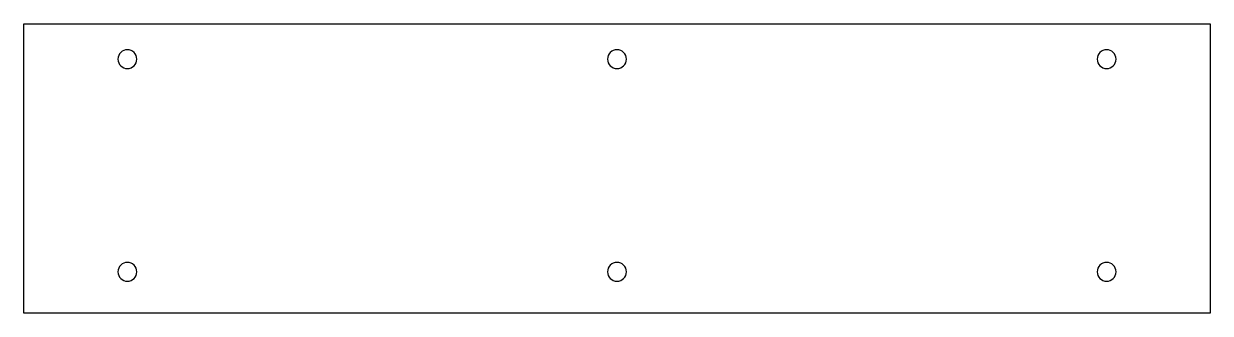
# Model space of a CAD drawing. Header units: centimetres. Extents: x -10.4 to 32, y 12.6 to 23.
import ezdxf

# ---------------------------------------------------------------- set-up
doc = ezdxf.new("R2010")
doc.units = ezdxf.units.CM
doc.header["$MEASUREMENT"] = 0

# ---------------------------------------------------------------- blocks, each defined once
blk = doc.blocks.new('block 2')
at = {"color": 7, "lineweight": 25}
blk.add_open_spline([(10.475, 21.698), (10.475, 21.885), (10.626, 22.036), (10.813, 22.036), (10.999, 22.036), (11.15, 21.885), (11.15, 21.698), (11.15, 21.511), (10.999, 21.36), (10.813, 21.36), (10.626, 21.36), (10.475, 21.511), (10.475, 21.698), (10.475, 21.698), (10.475, 21.698), (10.475, 21.698)], degree=3, knots=[0, 0, 0, 0, 1, 1, 1, 2, 2, 2, 3, 3, 3, 4, 4, 4, 5, 5, 5, 5], dxfattribs=at)
blk = doc.blocks.new('block 3')
at = {"color": 7, "lineweight": 25}
blk.add_open_spline([(-7.051, 14.078), (-7.051, 14.265), (-6.9, 14.416), (-6.713, 14.416), (-6.527, 14.416), (-6.376, 14.265), (-6.376, 14.078), (-6.376, 13.891), (-6.527, 13.74), (-6.713, 13.74), (-6.9, 13.74), (-7.051, 13.891), (-7.051, 14.078), (-7.051, 14.078), (-7.051, 14.078), (-7.051, 14.078)], degree=3, knots=[0, 0, 0, 0, 1, 1, 1, 2, 2, 2, 3, 3, 3, 4, 4, 4, 5, 5, 5, 5], dxfattribs=at)
blk = doc.blocks.new('block 4')
at = {"color": 7, "lineweight": 25}
blk.add_open_spline([(28.001, 14.078), (28.001, 14.265), (28.152, 14.416), (28.339, 14.416), (28.525, 14.416), (28.676, 14.265), (28.676, 14.078), (28.676, 13.891), (28.525, 13.74), (28.339, 13.74), (28.152, 13.74), (28.001, 13.891), (28.001, 14.078), (28.001, 14.078), (28.001, 14.078), (28.001, 14.078)], degree=3, knots=[0, 0, 0, 0, 1, 1, 1, 2, 2, 2, 3, 3, 3, 4, 4, 4, 5, 5, 5, 5], dxfattribs=at)
blk = doc.blocks.new('block 5')
at = {"color": 7, "lineweight": 25}
blk.add_open_spline([(10.475, 14.078), (10.475, 14.265), (10.626, 14.416), (10.813, 14.416), (10.999, 14.416), (11.15, 14.265), (11.15, 14.078), (11.15, 13.891), (10.999, 13.74), (10.813, 13.74), (10.626, 13.74), (10.475, 13.891), (10.475, 14.078), (10.475, 14.078), (10.475, 14.078), (10.475, 14.078)], degree=3, knots=[0, 0, 0, 0, 1, 1, 1, 2, 2, 2, 3, 3, 3, 4, 4, 4, 5, 5, 5, 5], dxfattribs=at)
blk = doc.blocks.new('block 6')
at = {"color": 7, "lineweight": 25}
blk.add_open_spline([(-7.051, 21.698), (-7.051, 21.885), (-6.9, 22.036), (-6.713, 22.036), (-6.527, 22.036), (-6.376, 21.885), (-6.376, 21.698), (-6.376, 21.511), (-6.527, 21.36), (-6.713, 21.36), (-6.9, 21.36), (-7.051, 21.511), (-7.051, 21.698), (-7.051, 21.698), (-7.051, 21.698), (-7.051, 21.698)], degree=3, knots=[0, 0, 0, 0, 1, 1, 1, 2, 2, 2, 3, 3, 3, 4, 4, 4, 5, 5, 5, 5], dxfattribs=at)
blk = doc.blocks.new('block 7')
at = {"color": 7, "lineweight": 25}
blk.add_open_spline([(28.001, 21.698), (28.001, 21.885), (28.152, 22.036), (28.339, 22.036), (28.525, 22.036), (28.676, 21.885), (28.676, 21.698), (28.676, 21.511), (28.525, 21.36), (28.339, 21.36), (28.152, 21.36), (28.001, 21.511), (28.001, 21.698), (28.001, 21.698), (28.001, 21.698), (28.001, 21.698)], degree=3, knots=[0, 0, 0, 0, 1, 1, 1, 2, 2, 2, 3, 3, 3, 4, 4, 4, 5, 5, 5, 5], dxfattribs=at)
blk = doc.blocks.new('block 8')
at = {"color": 7, "lineweight": 25}
blk.add_lwpolyline([(-10.423, 12.592), (-10.423, 22.968), (32.049, 22.968), (32.049, 12.592), (-10.423, 12.592)], dxfattribs=at)

msp = doc.modelspace()

# ---------------------------------------------------------------- block references
for name in ['block 8', 'block 6', 'block 2', 'block 7', 'block 3', 'block 5', 'block 4']:
    msp.add_blockref(name, (0, 0))

doc.saveas('drawing.dxf')
